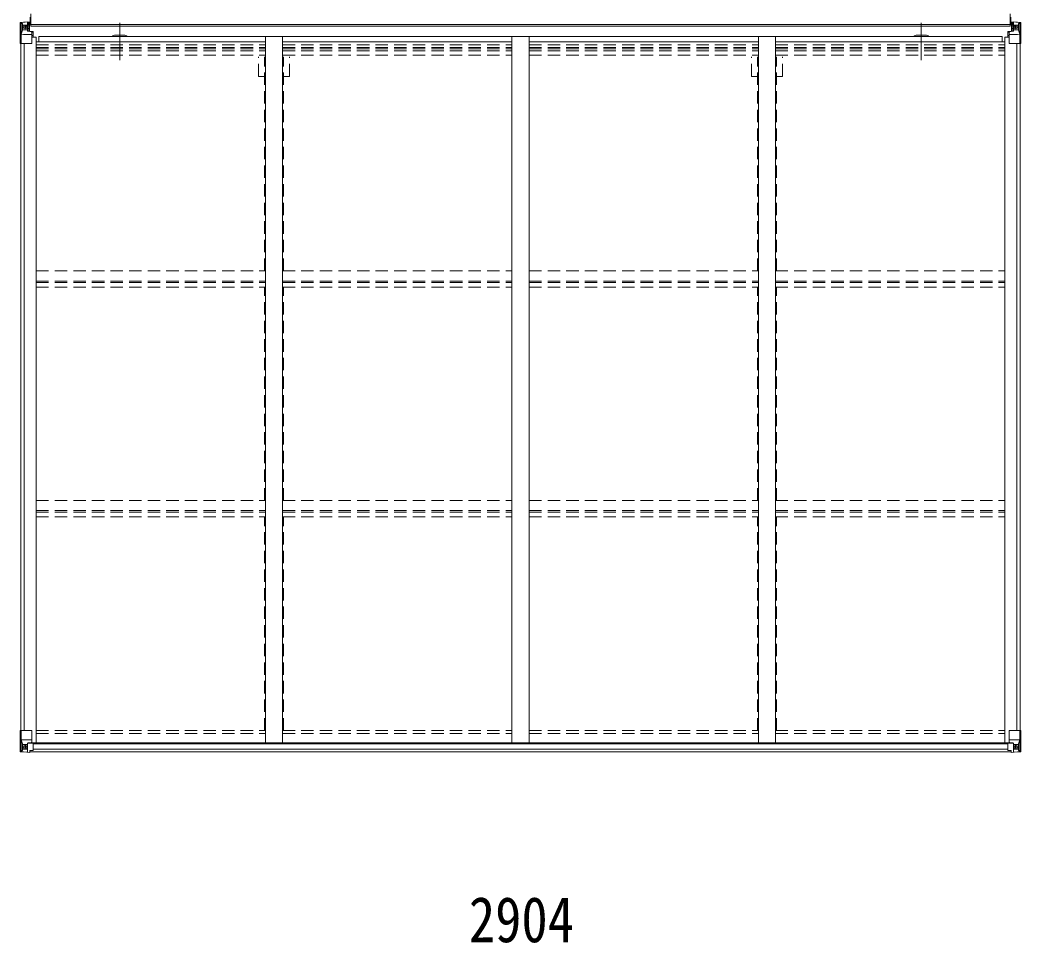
# Model space of a CAD drawing. Units: millimetres at full size, sheet at 1:30; details may follow other scales. Extents: x -8432 to 8432, y -5820 to 5820.
# Drawn here: x 1386 to 4295, y 315 to 2997 of the extents above; entities that cross this region are included whole.
import ezdxf
from ezdxf.enums import TextEntityAlignment as Align

# ---------------------------------------------------------------- set-up
doc = ezdxf.new("R2010")
doc.units = ezdxf.units.MM
doc.header["$LTSCALE"] = 30
doc.linetypes.add('CHAIN1', pattern=[8, 5, -1, 1, -1])
doc.linetypes.add('DASHED1', pattern=[1.8, 1.2, -0.6])
for name, color, linetype, lineweight in [('0-1_本体', 5, 'CHAIN1', 9), ('0-3_ELV2', 4, 'Continuous', 9), ('0-4_TABLE1', 6, 'Continuous', 9), ('0-6_OTH_LINE', 6, 'Continuous', 9)]:
    doc.layers.add(name, color=color, linetype=linetype, lineweight=lineweight)
doc.styles.add('ＭＳ ゴシック', font='')
doc.styles.get('ＭＳ ゴシック').set_extended_font_data('MS Gothic')

msp = doc.modelspace()

# ---------------------------------------------------------------- linework, layer by layer
at = {"layer": '0-1_本体'}
for p, q in [((1676, 2988.4), (1676, 2879.64)), ((4005, 2988.4), (4005, 2879.64))]:
    msp.add_line(p, q, dxfattribs=at)
at = {"layer": '0-3_ELV2'}
for p, q in [((1418, 2979.2), (1418, 3014.2)), ((4263, 2979.2), (4263, 3014.2)), ((1410, 2989.02), (1415.51, 2989.02)), ((1410, 2986.88), (1418, 2986.88)), ((4263, 2983.94), (1418, 2983.94)), ((4263, 2979.2), (1418, 2979.2)), ((4263, 2986.88), (4271.01, 2986.88)), ((4265.5, 2989.02), (4271.01, 2989.02)), ((1420.5, 2946.9), (1433.5, 2946.9)), ((1433.5, 2946.9), (1433.5, 896.25)), ((1441, 2933.22), (1441, 2948.74)), ((1441, 2948.74), (4240, 2948.74)), ((1688.5, 2953.08), (1663.5, 2953.08)), ((2099.5, 2948.72), (2099.5, 896.25)), ((2149.5, 2948.72), (2149.5, 896.25)), ((2815.5, 2948.72), (2815.5, 896.25)), ((2865.5, 2948.72), (2865.5, 896.25)), ((3531.5, 2948.72), (3531.5, 896.25)), ((3581.5, 2948.72), (3581.5, 896.25)), ((3992.5, 2953.08), (4017.5, 2953.08)), ((4240, 2933.22), (4240, 2948.74)), ((4247.5, 2946.9), (4247.5, 896.25)), ((4247.5, 2946.9), (4260.51, 2946.9)), ((1388.5, 2928.25), (1388.5, 932.27)), ((1398.2, 2928.25), (1398.2, 932.27)), ((1433.5, 2933.22), (2099.5, 2933.22)), ((2149.5, 2933.22), (2815.5, 2933.22)), ((2865.5, 2933.22), (3531.5, 2933.22)), ((3581.5, 2933.22), (4247.5, 2933.22)), ((4282.8, 2928.25), (4282.8, 932.27)), ((4292.5, 2928.25), (4292.5, 932.27)), ((1413.24, 896.25), (4267.77, 896.25)), ((1425, 893.99), (4256.01, 893.99)), ((1425, 878.38), (4256.01, 878.38)), ((1415, 870.48), (4266.01, 870.48))]:
    msp.add_line(p, q, dxfattribs=at)
at = {"layer": '0-3_ELV2', "linetype": 'DASHED1'}
for p, q in [((1433.5, 2924.83), (2099.5, 2924.83)), ((1433.5, 2916.63), (2099.5, 2916.63)), ((1433.5, 2912.7), (2099.5, 2912.7)), ((2149.5, 2924.83), (2815.5, 2924.83)), ((2149.5, 2916.63), (2815.5, 2916.63)), ((2149.5, 2912.7), (2815.5, 2912.7)), ((2865.5, 2924.83), (3531.5, 2924.83)), ((2865.5, 2916.63), (3531.5, 2916.63)), ((2865.5, 2912.7), (3531.5, 2912.7)), ((3581.5, 2924.83), (4247.5, 2924.83)), ((3581.5, 2916.63), (4247.5, 2916.63)), ((3581.5, 2912.7), (4247.5, 2912.7)), ((1433.5, 2907.62), (2099.5, 2907.62)), ((1433.5, 2894.61), (2099.5, 2894.61)), ((2079.31, 2833.02), (2079.31, 2889.29)), ((2097, 2267.96), (2097, 2889.29)), ((2149.5, 2907.62), (2815.5, 2907.62)), ((2149.5, 2894.61), (2815.5, 2894.61)), ((2152, 2267.96), (2152, 2889.29)), ((2169.71, 2833.02), (2169.71, 2889.29)), ((2865.5, 2907.62), (3531.5, 2907.62)), ((2865.5, 2894.61), (3531.5, 2894.61)), ((3511.31, 2833.02), (3511.31, 2889.29)), ((3529, 2267.96), (3529, 2889.29)), ((3581.5, 2907.62), (4247.5, 2907.62)), ((3581.5, 2894.61), (4247.5, 2894.61)), ((3584, 2267.96), (3584, 2889.29)), ((3601.71, 2833.02), (3601.71, 2889.29)), ((2097, 2833.02), (2079.31, 2833.02)), ((2169.71, 2833.02), (2152, 2833.02)), ((3529, 2833.02), (3511.31, 2833.02)), ((3601.71, 2833.02), (3584, 2833.02)), ((1433.54, 2267.96), (2099.5, 2267.96)), ((2149.54, 2267.96), (2815.5, 2267.96)), ((2865.54, 2267.96), (3531.5, 2267.96)), ((3581.54, 2267.96), (4247.5, 2267.96)), ((1433.54, 2238.22), (2099.5, 2238.22)), ((1433.54, 2233.67), (2099.5, 2233.67)), ((1433.54, 2220.66), (2099.5, 2220.66)), ((2097, 1600.97), (2097, 2220.66)), ((2149.54, 2238.22), (2815.5, 2238.22)), ((2149.54, 2233.67), (2815.5, 2233.67)), ((2149.54, 2220.66), (2815.5, 2220.66)), ((2152, 1600.97), (2152, 2220.66)), ((2865.54, 2238.22), (3531.5, 2238.22)), ((2865.54, 2233.67), (3531.5, 2233.67)), ((2865.54, 2220.66), (3531.5, 2220.66)), ((3529, 1600.97), (3529, 2220.66)), ((3581.54, 2238.22), (4247.5, 2238.22)), ((3581.54, 2233.67), (4247.5, 2233.67)), ((3581.54, 2220.66), (4247.5, 2220.66)), ((3584, 1600.97), (3584, 2220.66)), ((1433.54, 1600.97), (2099.5, 1600.97)), ((2149.54, 1600.97), (2815.5, 1600.97)), ((2865.54, 1600.97), (3531.5, 1600.97)), ((3581.54, 1600.97), (4247.5, 1600.97)), ((1433.54, 1571.23), (2099.5, 1571.23)), ((2149.54, 1571.23), (2815.5, 1571.23)), ((2865.54, 1571.23), (3531.5, 1571.23)), ((3581.54, 1571.23), (4247.5, 1571.23)), ((1433.54, 1566.68), (2099.5, 1566.68)), ((1433.54, 1553.67), (2099.5, 1553.67)), ((2097, 932.42), (2097, 1553.67)), ((2149.54, 1566.68), (2815.5, 1566.68)), ((2149.54, 1553.67), (2815.5, 1553.67)), ((2152, 932.42), (2152, 1553.67)), ((2865.54, 1566.68), (3531.5, 1566.68)), ((2865.54, 1553.67), (3531.5, 1553.67)), ((3529, 932.42), (3529, 1553.67)), ((3581.54, 1566.68), (4247.5, 1566.68)), ((3581.54, 1553.67), (4247.5, 1553.67)), ((3584, 932.42), (3584, 1553.67)), ((1433.5, 932.42), (2099.5, 932.42)), ((2149.5, 932.42), (2815.5, 932.42)), ((2865.5, 932.42), (3531.5, 932.42)), ((3581.5, 932.42), (4247.5, 932.42)), ((1433.5, 924.08), (2099.5, 924.08)), ((2149.5, 924.08), (2815.5, 924.08)), ((2865.5, 924.08), (3531.5, 924.08)), ((3581.5, 924.08), (4247.5, 924.08))]:
    msp.add_line(p, q, dxfattribs=at)
at = {"layer": '0-3_ELV2'}
for centre, start, end in [((1663.5, 2940.58), 90, 139.2822), ((1688.5, 2940.58), 40.7178, 90), ((3992.5, 2940.58), 90, 139.2822), ((4017.5, 2940.58), 40.7178, 90)]:
    msp.add_arc(centre, 12.5, start, end, dxfattribs=at)
at = {"layer": '0-4_TABLE1'}
for p, q in [((1415.51, 2988.2), (1415.51, 3005.2)), ((1417.01, 2988.2), (1417.01, 3005.2)), ((1418.01, 2988.2), (1418.01, 3005.2)), ((4263, 2988.2), (4263, 3005.2)), ((4264, 2988.2), (4264, 3005.2)), ((4265.5, 2988.2), (4265.5, 3005.2)), ((1386.5, 2988.96), (1386.5, 2928.25)), ((1415, 2991.65), (1387.44, 2989.96)), ((1387.44, 2989.92), (1387.44, 2989.96)), ((1396.41, 2990.35), (1388.49, 2989.87)), ((1389.35, 2988.9), (1389.35, 2988.83)), ((1389.35, 2928.25), (1389.35, 2988.83)), ((1389.89, 2955.13), (1394.04, 2967.22)), ((1393.32, 2985.46), (1390.58, 2989.13)), ((1394.17, 2981.95), (1396.5, 2982.01)), ((1394.17, 2968.48), (1394.17, 2981.95)), ((1396.5, 2968.45), (1394.17, 2968.48)), ((1408.5, 2991.14), (1396.5, 2990.35)), ((1410, 2982.01), (1396.5, 2982.01)), ((1410, 2968.45), (1396.5, 2968.45)), ((1396.5, 2968.45), (1396.5, 2968.45)), ((1401.98, 2974.81), (1401.98, 2973.85)), ((1408.5, 2965.15), (1408.5, 2991.25)), ((1408.5, 2990.37), (1415, 2990.76)), ((1410, 2985.54), (1408.5, 2985.54)), ((1415, 2989.84), (1410, 2989.75)), ((1418, 2985.18), (1410, 2985.18)), ((1414, 2980.25), (1410, 2980.25)), ((1414, 2972.05), (1410, 2972.05)), ((1410.11, 2983.88), (1414, 2983.88)), ((1410.5, 2986.21), (1410.5, 2984.25)), ((1418, 2986.21), (1410.5, 2986.21)), ((1418, 2986.18), (1410.5, 2986.18)), ((1410.5, 2984.25), (1418, 2984.32)), ((1410.5, 2984.09), (1410.5, 2984.25)), ((1418, 2984.16), (1410.5, 2984.09)), ((1414, 2964.15), (1414, 2984.12)), ((1415, 2989.02), (1415, 2991.65)), ((1415.51, 2989.45), (1418.01, 2989.45)), ((1415.51, 2989.23), (1418.01, 2989.23)), ((1415.51, 2988.2), (1418.01, 2988.2)), ((4265.5, 2989.45), (4263, 2989.45)), ((4265.5, 2989.23), (4263, 2989.23)), ((4265.5, 2988.2), (4263, 2988.2)), ((4263, 2986.21), (4270.51, 2986.21)), ((4263, 2986.18), (4270.51, 2986.18)), ((4263, 2985.18), (4271.01, 2985.18)), ((4270.51, 2984.25), (4263, 2984.32)), ((4263, 2984.16), (4270.51, 2984.09)), ((4266.01, 2989.02), (4266.01, 2991.65)), ((4266.01, 2991.65), (4293.57, 2989.96)), ((4272.51, 2990.37), (4266.01, 2990.76)), ((4266.01, 2989.84), (4271.01, 2989.75)), ((4267.01, 2964.15), (4267.01, 2984.12)), ((4270.9, 2983.88), (4267.01, 2983.88)), ((4267.01, 2980.25), (4271.01, 2980.25)), ((4267.01, 2972.05), (4271.01, 2972.05)), ((4270.51, 2986.21), (4270.51, 2984.25)), ((4270.51, 2984.09), (4270.51, 2984.25)), ((4271.01, 2985.54), (4272.51, 2985.54)), ((4271.01, 2982.01), (4284.51, 2982.01)), ((4271.01, 2968.45), (4284.51, 2968.45)), ((4272.51, 2965.15), (4272.51, 2991.25)), ((4272.51, 2991.14), (4284.51, 2990.35)), ((4279.03, 2974.81), (4279.03, 2973.85)), ((4286.84, 2981.95), (4284.51, 2982.01)), ((4284.51, 2968.45), (4286.84, 2968.48)), ((4284.51, 2968.45), (4284.51, 2968.45)), ((4284.6, 2990.35), (4292.52, 2989.87)), ((4286.84, 2968.48), (4286.84, 2981.95)), ((4291.12, 2955.13), (4286.97, 2967.22)), ((4287.69, 2985.46), (4290.43, 2989.13)), ((4291.66, 2988.9), (4291.66, 2988.83)), ((4291.66, 2928.25), (4291.66, 2988.83)), ((4293.57, 2989.92), (4293.57, 2989.96)), ((4294.51, 2988.96), (4294.51, 2928.25)), ((1389.89, 2955.13), (1396.5, 2954.92)), ((1396.5, 2954.92), (1420.5, 2954.92)), ((1409.33, 2964.89), (1419.68, 2963.24)), ((1409.33, 2964.26), (1409.33, 2964.89)), ((1419.68, 2962.61), (1409.33, 2964.26)), ((1419.68, 2963.24), (1419.68, 2962.61)), ((1419.96, 2963.16), (1425, 2963.12)), ((1420.5, 2929.25), (1420.5, 2962.35)), ((1425, 2961.4), (1420.5, 2961.38)), ((1425, 2951.25), (1420.5, 2951.25)), ((1424, 2963.13), (1424, 2961.39)), ((1425, 2946.9), (1425, 2963.12)), ((4261.05, 2963.16), (4256.01, 2963.12)), ((4256.01, 2946.9), (4256.01, 2963.12)), ((4256.01, 2961.4), (4260.51, 2961.38)), ((4256.01, 2951.25), (4260.51, 2951.25)), ((4257.01, 2963.13), (4257.01, 2961.39)), ((4260.51, 2929.25), (4260.51, 2962.35)), ((4284.51, 2954.92), (4260.51, 2954.92)), ((4271.68, 2964.89), (4261.33, 2963.24)), ((4261.33, 2962.61), (4271.68, 2964.26)), ((4261.33, 2963.24), (4261.33, 2962.61)), ((4271.68, 2964.26), (4271.68, 2964.89)), ((4291.12, 2955.13), (4284.51, 2954.92)), ((1386.5, 2928.25), (1419.5, 2928.25)), ((4294.51, 2928.25), (4261.51, 2928.25)), ((1386.5, 932.27), (1419.5, 932.27)), ((1386.5, 871.56), (1386.5, 932.27)), ((1389.35, 932.27), (1389.35, 871.69)), ((1420.5, 931.27), (1420.5, 898.18)), ((4260.51, 931.27), (4260.51, 898.18)), ((4294.51, 932.27), (4261.51, 932.27)), ((4291.66, 932.27), (4291.66, 871.69)), ((4294.51, 871.56), (4294.51, 932.27)), ((1389.89, 905.39), (1396.5, 905.61)), ((1389.89, 905.39), (1394.04, 893.31)), ((1396.5, 905.61), (1420.5, 905.61)), ((4284.51, 905.61), (4260.51, 905.61)), ((4291.12, 905.39), (4284.51, 905.61)), ((4291.12, 905.39), (4286.97, 893.31)), ((1393.32, 875.06), (1390.58, 871.4)), ((1396.5, 892.07), (1394.17, 892.04)), ((1394.17, 892.04), (1394.17, 878.57)), ((1394.17, 878.57), (1396.5, 878.51)), ((1396.5, 892.07), (1396.5, 892.07)), ((1408.5, 892.07), (1396.5, 892.07)), ((1396.5, 878.52), (1408.5, 878.52)), ((1401.02, 885.71), (1401.02, 886.67)), ((1408.5, 896.06), (1415, 896.06)), ((1408.5, 896.06), (1408.5, 869.27)), ((1419.68, 897.92), (1409.33, 896.26)), ((1409.33, 896.26), (1409.33, 896.06)), ((1412.03, 896.06), (1419.68, 897.28)), ((1415, 896.06), (1424, 896.03)), ((1415, 868.88), (1415, 874.82)), ((1424, 874.25), (1415, 874.19)), ((1419.68, 897.28), (1419.68, 897.92)), ((1425, 895.12), (1425, 874.96)), ((4256.01, 895.12), (4256.01, 874.96)), ((4266.01, 896.06), (4257.01, 896.03)), ((4257.01, 874.25), (4266.01, 874.19)), ((4261.33, 897.92), (4271.68, 896.26)), ((4261.33, 897.28), (4261.33, 897.92)), ((4268.98, 896.06), (4261.33, 897.28)), ((4272.51, 896.06), (4266.01, 896.06)), ((4266.01, 868.88), (4266.01, 874.82)), ((4271.68, 896.26), (4271.68, 896.06)), ((4272.51, 896.06), (4272.51, 869.27)), ((4272.51, 892.07), (4284.51, 892.07)), ((4284.51, 878.52), (4272.51, 878.52)), ((4279.99, 885.71), (4279.99, 886.67)), ((4284.51, 892.07), (4284.51, 892.07)), ((4284.51, 892.07), (4286.84, 892.04)), ((4286.84, 878.57), (4284.51, 878.51)), ((4286.84, 892.04), (4286.84, 878.57)), ((4287.69, 875.06), (4290.43, 871.4)), ((1387.44, 870.61), (1387.44, 870.56)), ((1396.41, 870.18), (1388.49, 870.65)), ((1389.35, 871.62), (1389.35, 871.69)), ((1408.5, 869.39), (1396.5, 870.17)), ((4272.51, 869.39), (4284.51, 870.17)), ((4284.6, 870.18), (4292.52, 870.65)), ((4291.66, 871.62), (4291.66, 871.69)), ((4293.57, 870.61), (4293.57, 870.56))]:
    msp.add_line(p, q, dxfattribs=at)
for points in [[(1400.06, 2975.77), (1399.1, 2975.77), (1399.1, 2976.73), (1400.06, 2976.73)], [(1401.02, 2977.69), (1401.02, 2978.65), (1401.98, 2978.65), (1401.98, 2977.69)], [(1401.98, 2973.85), (1401.02, 2973.85), (1401.02, 2974.81)], [(1402.94, 2976.73), (1403.9, 2976.73), (1403.9, 2975.77), (1402.94, 2975.77)], [(1415, 2990.25), (1410, 2990.25), (1410, 2964.79)], [(4266.01, 2990.25), (4271.01, 2990.25), (4271.01, 2964.79)], [(4278.07, 2976.73), (4277.11, 2976.73), (4277.11, 2975.77), (4278.07, 2975.77)], [(4279.99, 2977.69), (4279.99, 2978.65), (4279.03, 2978.65), (4279.03, 2977.69)], [(4279.03, 2973.85), (4279.99, 2973.85), (4279.99, 2974.81)], [(4280.95, 2975.77), (4281.91, 2975.77), (4281.91, 2976.73), (4280.95, 2976.73)], [(1400.06, 883.79), (1399.1, 883.79), (1399.1, 884.75), (1400.06, 884.75)], [(1401.02, 886.67), (1401.98, 886.67), (1401.98, 885.71)], [(1401.98, 882.83), (1401.98, 881.87), (1401.02, 881.87), (1401.02, 882.83)], [(1402.94, 884.75), (1403.9, 884.75), (1403.9, 883.79), (1402.94, 883.79)], [(1425, 874.96), (1424.99, 874.86), (1415, 874.82)], [(4256.01, 874.96), (4256.02, 874.86), (4266.01, 874.82)], [(4278.07, 884.75), (4277.11, 884.75), (4277.11, 883.79), (4278.07, 883.79)], [(4279.99, 886.67), (4279.03, 886.67), (4279.03, 885.71)], [(4279.03, 882.83), (4279.03, 881.87), (4279.99, 881.87), (4279.99, 882.83)], [(4280.95, 883.79), (4281.91, 883.79), (4281.91, 884.75), (4280.95, 884.75)], [(1387.44, 870.56), (1396.5, 870.01), (1415, 868.88)], [(4293.57, 870.56), (4284.51, 870.01), (4266.01, 868.88)]]:
    msp.add_lwpolyline(points, dxfattribs=at)
for centre in [(1401.5, 2976.25), (4279.51, 2976.25), (1401.5, 884.27), (4279.51, 884.27)]:
    msp.add_circle(centre, 5.3, dxfattribs=at)
for centre, radius, start, end in [((1387.5, 2988.96), 0.999, 93.4424, 179.95083), ((1387.5, 2988.96), 1, 93.50017, 180.00079), ((1387.5, 2988.92), 0.999, 93.4424, 179.95083), ((1388.66, 3002.57), 12.7, 269.24466, 275.10311), ((1390.63, 2988.96), 1.28, 131.17831, 182.45895), ((1400.06, 2977.69), 0.96, 270, 0), ((1400.06, 2974.81), 0.96, 0, 90), ((1402.94, 2977.69), 0.96, 180, 270), ((1402.94, 2974.81), 0.96, 90, 180), ((1410.5, 2986.71), 0.5, 179.99802, 269.99691), ((1410.5, 2986.68), 0.5, 180.00109, 270.00109), ((1410.5, 2983.75), 0.5, 90.52895, 180.04464), ((1410.52, 2983.58), 0.513, 91.88028, 181.04707), ((4270.51, 2986.71), 0.5, 270.00309, 0.00198), ((4270.51, 2986.68), 0.5, 269.99891, 359.99891), ((4270.51, 2983.75), 0.5, 359.95536, 89.47105), ((4270.49, 2983.58), 0.513, 358.95293, 88.11972), ((4278.07, 2977.69), 0.96, 270, 0), ((4278.07, 2974.81), 0.96, 0, 90), ((4280.95, 2977.69), 0.96, 180, 270), ((4280.95, 2974.81), 0.96, 90, 180), ((4290.38, 2988.96), 1.28, 357.54105, 48.82169), ((4292.35, 3002.57), 12.7, 264.89689, 270.75534), ((4293.51, 2988.96), 0.999, 0.04917, 86.5576), ((4293.51, 2988.96), 1, 359.99921, 86.49983), ((4293.51, 2988.92), 0.999, 0.04917, 86.5576), ((1409.44, 2965.83), 0.937, 182.32209, 263.26766), ((1409.44, 2965.19), 0.937, 182.32209, 263.26766), ((1419.57, 2962.31), 0.937, 2.32209, 83.26766), ((1419.57, 2961.68), 0.937, 2.32209, 83.26766), ((4261.44, 2962.31), 0.937, 96.73234, 177.67791), ((4261.44, 2961.68), 0.937, 96.73234, 177.67791), ((4271.57, 2965.83), 0.937, 276.73234, 357.67791), ((4271.57, 2965.19), 0.937, 276.73234, 357.67791), ((1419.5, 2929.25), 1, 270, 0), ((4261.51, 2929.25), 1, 180, 270), ((1419.5, 931.27), 1, 0, 90), ((4261.51, 931.27), 1, 90, 180), ((1400.06, 885.71), 0.96, 270, 0), ((1400.06, 882.83), 0.96, 0, 90), ((1402.94, 885.71), 0.96, 180, 270), ((1402.94, 882.83), 0.96, 90, 180), ((1409.44, 895.33), 0.937, 96.73234, 129.06602), ((1419.57, 898.85), 0.937, 276.73234, 357.67791), ((1419.57, 898.21), 0.937, 276.73234, 357.67791), ((4261.44, 898.85), 0.937, 182.32209, 263.26766), ((4261.44, 898.21), 0.937, 182.32209, 263.26766), ((4271.57, 895.33), 0.937, 50.93398, 83.26766), ((4278.07, 885.71), 0.96, 270, 0), ((4278.07, 882.83), 0.96, 0, 90), ((4280.95, 885.71), 0.96, 180, 270), ((4280.95, 882.83), 0.96, 90, 180), ((1387.5, 871.6), 0.999, 180.04917, 266.5576), ((1387.5, 871.56), 0.999, 180.04917, 266.5576), ((1387.5, 871.56), 1, 179.99921, 266.49983), ((1388.66, 857.95), 12.7, 84.89689, 90.75534), ((1390.63, 871.57), 1.28, 177.54105, 228.82169), ((4290.38, 871.57), 1.28, 311.17831, 2.45895), ((4292.35, 857.95), 12.7, 89.24466, 95.10311), ((4293.51, 871.6), 0.999, 273.4424, 359.95083), ((4293.51, 871.56), 0.999, 273.4424, 359.95083), ((4293.51, 871.56), 1, 273.50017, 0.00079)]:
    msp.add_arc(centre, radius, start, end, dxfattribs=at)
for centre, major_axis, ratio, start_param, end_param in [((1588.44, 3002.27), (201, 12.36), 0.060933, 3.1373463, 3.1378449), ((1389.44, 2990.04), (2, 0.12), 0.060933, 3.1378449, 4.2119296), ((1389.63, 2986.94), (-0.02, 3), 0.466854, 5.5234897, 6.1575023), ((1391.3, 2981.87), (0.03, 5), 0.573921, 4.7320603, 5.5159136), ((1392.77, 2968.5), (0, 3), 0.468246, 4.2703918, 4.7058971), ((1314.75, 2982.01), (81.75, 0), 0.061163, 0, 0.0007725), ((4366.25, 2982.01), (-81.75, 0), 0.061163, 6.2824128, 6.2831853), ((4289.71, 2981.87), (-0.03, 5), 0.573921, 0.7672717, 1.551125), ((4288.24, 2968.5), (0, 3), 0.468246, 1.5772882, 2.0127935), ((4291.38, 2986.94), (0.02, 3), 0.466854, 0.125683, 0.7596956), ((4291.57, 2990.04), (-2, 0.12), 0.060933, 2.0712557, 3.1453404), ((4092.57, 3002.27), (-201, 12.36), 0.060933, 3.1453404, 3.145839), ((1390.61, 2957.48), (0.85, 2.32), 0.403757, 2.3087461, 3.2744049), ((4290.4, 2957.48), (-0.85, 2.32), 0.403757, 3.0087805, 3.9744392), ((1390.61, 903.04), (0.85, -2.32), 0.403757, 3.0087805, 3.9744392), ((4290.39, 903.04), (-0.85, -2.32), 0.403757, 2.3087461, 3.2744049), ((1391.3, 878.65), (0.03, -5), 0.573921, 0.7672717, 1.551125), ((1392.77, 892.02), (0, -3), 0.468246, 1.5772882, 2.0127935), ((1314.76, 878.52), (81.75, 0), 0.061163, 6.2824128, 6.2831853), ((1424, 895.12), (1, -0.021), 0.906239, 0.0187047, 1.589501), ((1424, 874.96), (1, 0.012), 0.707053, 4.7036637, 6.124411), ((4257.01, 895.12), (-1, -0.021), 0.906239, 4.6936843, 6.2644806), ((4257.01, 874.96), (-1, 0.012), 0.707053, 0.1587743, 1.5795216), ((4366.25, 878.52), (-81.75, 0), 0.061163, 0, 0.0007725), ((4288.24, 892.02), (0, -3), 0.468246, 4.2703918, 4.7058971), ((4289.71, 878.65), (-0.03, -5), 0.573921, 4.7320603, 5.5159136), ((1389.44, 870.48), (2, -0.12), 0.060933, 2.0712557, 3.1453404), ((1588.44, 858.25), (201, -12.36), 0.060933, 3.1453404, 3.145839), ((1389.63, 873.58), (-0.02, -3), 0.466854, 0.125683, 0.7596956), ((4291.38, 873.58), (0.02, -3), 0.466854, 5.5234897, 6.1575023), ((4291.57, 870.48), (-2, -0.12), 0.060933, 3.1378449, 4.2119296), ((4092.57, 858.25), (-201, -12.36), 0.060933, 3.1373463, 3.1378449)]:
    msp.add_ellipse(centre, major_axis=major_axis, ratio=ratio, start_param=start_param, end_param=end_param, dxfattribs=at)

# ---------------------------------------------------------------- texts
at = {"layer": '0-6_OTH_LINE', "color": 7, "style": 'ＭＳ ゴシック', "width": 0.85}
msp.add_text('2904', height=132, dxfattribs=at).set_placement((2690.5, 277.65), align=Align.BOTTOM_LEFT)

doc.saveas('drawing.dxf')
